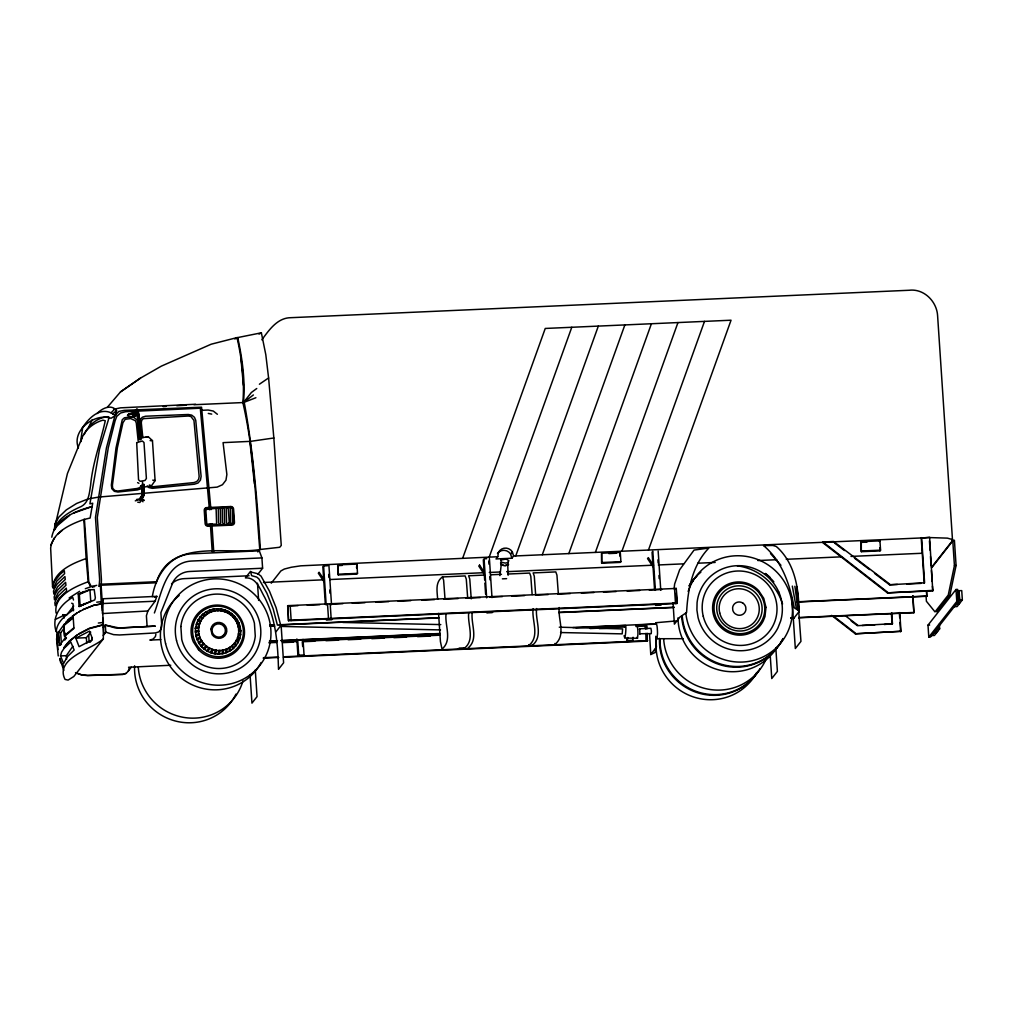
<?xml version="1.0" encoding="UTF-8"?>
<svg xmlns="http://www.w3.org/2000/svg" width="1013" height="1013" viewBox="0 0 1013 1013"><rect width="100%" height="100%" fill="white"/><g stroke="black" fill="none" stroke-linecap="round" stroke-linejoin="round"><path stroke-width="1.5" d="M60.514 655.918L61.565 652.131L64.098 648.32L70.783 641.976L74.164 650.042L67.276 656.829L63.616 663.477L60.514 655.918L66.352 655.652L72.885 646.256M103.339 638.874C92.208 649.206 54.322 658.399 65.06 679.432L68.112 680.078L73.772 676.532L103.339 638.874L103.301 620.703L101.87 603.862L93.614 605.318L82.547 609.826M288.502 620.741L287.907 605.647L676.241 588.426L677.228 600.139L676.849 603.507L288.502 620.741L287.907 605.647M257.821 551.958L259.759 549.489C255.732 500.637 253.959 450.063 242.841 402.541C244.741 380.749 241.714 358.83 237.067 337.595L211.185 344.205L161.346 366.136L140.503 378.09L120.522 391.879L107.302 407.327M793.369 618.867L798.978 611.7L796.902 586.641L800.954 641.381L795.332 648.535L791.875 597.429M99.173 585.945L99.629 579.689L95.475 517.428L106.416 447.974L115.051 415.254L118.876 411.405L124.244 410.354L201.562 407.188L210.932 509.691M99.489 584.324L101.287 584.197L101.427 579.575L97.299 517.491L108.264 447.822L115.127 420.724L116.812 416.318L120.585 413.013L125.625 411.696L200.308 408.201L209.425 509.767M83.876 519.504C70.429 524.265 52.638 532.167 50.65 548.058L52.575 587.147C54.373 571.079 72.619 563.279 86.13 558.568L83.864 519.504L90.132 518.023L92.715 503.208L89.904 503.854L99.477 449.266L108.505 419.496L108.872 417.343L108.112 416.634L108.872 417.343M92.044 637.709L91.879 640.026L79.065 646.661L75.798 638.152L89.511 631.112L92.044 637.646L91.879 640.026L90.157 642.229M51.777 537.207C54.943 519.049 76.089 510.603 92.094 506.563L73.848 512.996M142.453 493.04L142.567 484.442M143.061 492.812L143.175 484.353M143.618 494.433L143.859 484.391M140.009 500.207L142.478 495.585L142.529 481.631M142.998 501.79L141.301 500.143L143.77 495.534L144.213 484.518M254.453 484.024L249.869 441.377L223.075 442.643L226.874 474.502L225.962 480.187L222.455 484.733L217.149 487.114L98.843 497.054L88.068 498.94L76.646 503.448L66.314 509.881L58.678 517.25L54.879 524.455L54.613 527.659L67.44 473.502L81.787 438.3C85.421 429.322 93.753 422.75 102.959 420.154L105.276 420.775C100.54 442.263 92.487 463.384 90.562 485.683C89.258 493.268 88.916 502.283 81.319 506.475C70.277 511.286 58.083 518.061 53.765 530.027M98.945 586.362L100.376 585.02L101.325 603.9L93.386 605.407L82.37 609.864M73.556 609.661C65.959 614.942 56.829 621.678 56.222 631.732C51.22 617.208 60.539 604.115 72.733 597.341L73.493 599.987M639.393 629.681L639.558 628.794L650.89 628.288L651.41 631.023L651.245 633.632L639.659 633.758M655.892 646.269L655.196 652.511L650.777 654.537L649.561 634.315M103.313 598.734L102.49 613.561L147.847 610.978L155.103 601.216L156.838 596.353L103.313 598.734L102.11 600.278L102.402 610.611M674.101 588.705L674.645 584.007L679.634 569.775L694.044 550.084L708.847 548.046C692.246 565.343 687.84 589.414 686.586 612.523L679.989 617.006L674.392 624.147L673.037 602.71M499.903 575.625L501.359 563.886L503.36 565.203M497.763 556.732L498.459 552.389A8.091 7.914 38.1 0 1 512.325 551.768L513.591 556.036L511.856 558.239L496.028 558.948L497.763 556.732L300.785 565.824L291.326 567.242L284.324 569.04L280.867 570.952L271.243 583.209M650.777 654.537L656.437 647.003L655.766 636.291M624.755 626.946C627.085 619.247 625.262 644.116 624.135 635.594M936.683 611.827L949.941 594.948L956.082 565.507L954.411 540.271L952.739 540.347L954.423 565.583L948.269 595.024L935.012 611.903L926.401 601.266L926.097 596.53M78.444 447.961C71.151 430.576 94.842 412.418 111.101 418.28L115.571 415.279L116.558 410.569C111.291 403.668 101.743 408.442 97.083 413.57M128.93 668.631L128.436 670.872L131.259 667.276M155.888 634.29L155.407 636.531L153.128 639.064L149.848 640.102L160.801 639.583M500.549 562.848L501.182 564.975L505.17 565.874L508.513 564.646L507.88 562.519M80.875 441.681L81.787 438.3M152.33 596.682C155.647 575.865 169.564 554.415 192.647 553.769L259.315 550.819L261.911 557.91L262.608 568.23L257.91 574.219M147.847 610.978L146.404 615.765L147.075 625.92M636.367 625.654L636.898 624.97L637.506 627.389A7.382 1.013 87.5 0 1 637.949 634.049L637.494 638.253L624.641 638.063M639.912 634.125L639.672 628.82M655.601 623.615L655.892 622.716L675.848 620.969M656.221 637.62L656.956 638.722L657.513 633.682A8.864 1.216 87.5 0 0 656.981 625.679L655.892 622.716M154.381 612.966C161.725 593.377 165.714 561.455 192.913 560.974L261.911 557.91M462.65 558.29L545.247 328.453L731.044 320.209L648.459 550.059M489.203 557.112L571.788 327.275M515.744 555.934L598.328 326.097M542.284 554.757L624.869 324.92M568.825 553.579L651.41 323.742M595.365 552.402L677.963 322.565M621.919 551.224L704.504 321.387M50.853 544.855L54.601 537.662M560.569 632.53L622.172 633.872L622.628 628.908L559.265 627.174M54.879 524.455L56.259 520.935M132.121 416.9L135.248 416.216L136.464 414.874L135.071 413.646L131.88 413.253L128.765 413.937L127.537 415.279L128.93 416.508L132.121 416.9L132.931 414.899L137.73 410.658L139.009 417.318M88.979 426.65L92.322 419.623M57.159 635.392L58.311 632.53L58.779 639.57L57.627 642.356L57.159 635.316L57.994 636.063L58.349 641.28M146.189 436.983L148.189 436.679L152.457 440.63L155.103 480.605L151.456 485.847L143.188 487.215L140.693 485.771M84.18 434.552C88.068 425.346 96.906 418.002 106.935 416.786L104.592 417.103M143.96 494.964L141.529 499.498L144.226 500.447L142.833 499.219M142.339 494.483L139.933 498.915L136.502 499.498M141.225 498.865L143.023 495.534M142.352 495.332L139.642 498.827M57.627 642.356L58.336 641.204M54.512 529.862L56.931 526.19M63.895 647.927L68.188 642.521M61.413 644.357L59.387 645.408L58.513 632.137L64.617 623.767M59.387 645.408L65.528 637.582M63.857 647.763L68.2 642.267M105.314 625.262L105.783 632.15L103.858 634.594L103.415 627.465L105.263 625.072L119.065 627.946L155.318 626.11L119.103 628.085L115.419 627.946L105.263 625.072M261.835 339.798C269.027 330.162 277.321 317.778 290.794 317.689L909.155 290.262C923.843 288.439 936.734 301.279 937.595 315.638L952.575 541.145L932.315 566.951M61.312 642.9L60.641 632.783L64.009 628.503M64.781 640.064L66.453 637.924M86.751 643.432L86.371 637.684L90.727 632.137M103.225 635.404L105.783 632.15L113.545 634.632L119.521 634.974L155.483 632.935L158.762 631.897L161.042 629.352L161.763 625.996L160.89 612.713L172.919 582.336A20.222 19.779 38.1 0 1 189.975 571.459L262.608 568.23M290.199 606.015L291.174 620.614M327.592 565.735L323.603 565.912L322.856 566.862L325.338 604.368M276.005 631.732L281.133 625.198L277.397 625.084L273.13 608.762L266.875 593.175L258.872 578.892L256.77 577.093L251.617 575.663L250.515 571.395L245.412 577.891C256.682 577.258 260.138 589.731 264.773 597.531C276.144 619.804 277.815 644.762 278.499 669.314L283.602 662.806L281.108 625.224M337.671 565.609L338.228 564.899L356.893 564.064L357.513 573.358L356.956 574.08L338.279 574.903L337.671 565.609L342.331 565.406M338.279 574.903L338.228 564.899M356.893 564.064L356.538 567.875M327.541 604.356L328.516 618.956M297.683 639.583L298.721 655.208L297.974 656.158L296.834 638.975M327.123 619.032L326.376 619.981L331.707 619.753L332.454 618.804M331.175 618.842L330.213 604.229L342.85 603.672M303.305 655.93L304.052 654.98L303.014 639.355M467.639 597.455L466.284 579.17L465.132 575.928L442.453 576.941C434.906 582.323 437.274 591.554 437.629 599.316M497.446 553.44A8.091 7.914 38.1 0 1 510.59 553.984L512.325 551.768M458.446 649.042L459.193 648.092L464.524 647.851L463.777 648.801M487.595 611.915L486.848 612.865L492.179 612.624L492.926 611.675M464.688 648.054C475.249 639.304 467.36 624.413 468.69 613.131M468.171 647.902C478.744 639.152 470.855 624.249 472.172 612.979M601.621 553.212L601.671 563.215L620.349 562.392L620.906 561.671L620.285 552.376L601.621 553.212L601.671 563.215M620.285 552.376L619.931 556.188M627.743 637.481L627.199 641.558L626.996 638.431M656.348 604.432L655.601 605.381L660.932 605.141L661.679 604.191M632.53 641.318L633.074 637.24M635.911 626.503L646.725 626.021L645.015 626.553L645.585 628.997M676.241 588.426L674.544 588.958L675.506 603.571M645.99 641.166L645.876 633.378M283.437 657.247L647.32 641.102L647.206 633.328M860.721 542.398L861.278 541.689L879.942 540.853L880.563 550.16L880.006 550.869L861.329 551.692L860.721 542.398L866.938 542.12M861.329 551.692L861.278 541.689M879.385 541.575L879.942 540.853M822.543 542.462L887.413 592.871L932.758 590.858L929.605 537.257L921.222 538.093L924.223 583.247M891.744 612.789L892.466 623.691L857.429 625.705L851.161 620.944M874.536 573.371L889.553 584.78L924.603 582.766L921.602 537.612M831.584 615.372L855.289 633.796L901 631.302L899.759 612.548M887.413 592.871L933.125 590.376M931.491 567.419L952.739 540.347M884.222 624.514L892.466 623.691M798.586 617.803L913.891 612.688L912.966 595.758M797.256 602.026L926.781 596.277L926.667 591.478M855.289 633.796L901 631.302M927.997 625.16L956.006 589.49L957.665 589.414L958.463 601.367L930.453 637.05L928.794 637.114L927.997 625.16L929.655 625.097M957.69 592.466L959.07 590.718L961.73 590.604L962.35 599.899L957.12 606.559L954.449 606.673L959.678 600.013L959.07 590.718M928.794 637.114L956.804 601.443L956.006 589.49M957.462 601.405L959.412 598.924L958.969 592.288L957.64 592.339M939.659 628.794L934.429 635.455L931.77 635.569L937 628.908L939.659 628.794L939.355 624.147M73.696 606.053L66.681 614.992L62.692 614.663L64.022 615.246L64.199 618.031M141.288 485.822L139.604 487.696L137.16 488.469L117.749 491.039L114.773 490.495L112.696 488.291L112.405 485.341L117.343 447.873L122.94 422.7L125.207 419.293L130.702 418.572L135.324 420.699L136.299 422.991L138.161 440.87M142.922 486.417L140.68 488.924L137.401 489.925L117.951 492.027L114.342 491.33L111.81 488.671L111.354 485.1L116.039 447.784L122.256 419.762L124.371 417.812L130.614 416.875L134.058 417.559L136.793 419.724L138.072 422.776L139.325 434.691M128.55 670.72L126.156 673.404L122.89 674.443L87.662 675.557L81.825 675.038L75.506 672.771M65.896 622.147L70.885 617.398M57.779 525.266L69.53 515.414M81.027 438.578L82.56 428.372L81.825 428.676C87.878 419.23 98.641 407.251 111.025 412.81L114.862 408.961M132.26 414.672L137.097 410.949M137.73 410.658L133.551 414.608L135.248 416.216M140.832 439.642L139.288 417.9L137.717 409.391L136.426 409.442L132.171 413.38L128.765 413.937M132.804 413.089L137.072 409.151L138.667 417.787L140.225 439.591M111.025 412.81L112.785 413.886L116.558 410.569M67.694 620.336L69.884 618.424M69.087 641.305L77.229 634.822M69.049 641.558L77.127 635.176M58.007 533.94L62.3 530.293M73.088 617.955L63.92 625.565L64.579 635.531L73.746 627.908M253.377 394.943L243.475 402.541L194.002 404.731M256.758 388.511L251.376 392.487L243.475 402.541L244.45 403.554C253.212 451.684 257.264 500.663 260.392 549.464C225.912 555.276 171.425 538.118 156.521 581.703L101.287 584.197M77.089 612.966L72.075 616.524L76.95 612.966M69.112 597.987L79.609 591.326M140.503 378.09L120.522 391.879M259.391 384.231L268.597 377.95L265.799 354.651L261.367 332.808L237.713 337.57C242.348 358.805 245.387 380.749 243.475 402.541L255.909 397.729M234.826 339L237.067 337.595L238.106 341.571M64.022 615.246L55.398 619.424M89.916 589.49L78.267 594.175L79.09 606.496L84.889 603.849M78.457 612.181L81.192 610.611M78.482 633.935L89.562 628.199L102.946 624.742M78.305 612.194L81.015 610.636M78.368 634.303L89.385 628.642L101.642 625.363M259.062 334.113L261.367 332.808M85.079 603.419L79.09 606.496L94.766 599.911L95.336 597.759L94.196 589.566L89.942 589.845L79.331 594.365L80.154 605.926L90.752 601.38L89.942 589.845M78.267 594.175L84.066 591.529M143.77 495.534L139.883 502.473L137.743 502.207M85.307 588.718L90.942 586.755M154.381 597.214L156.838 596.353M86.13 558.568L88.194 581.766C74.924 586.603 53.296 596.011 56.07 613.055M126.27 673.265L123.004 674.303L87.776 675.418L81.926 674.886L75.62 672.632M135.286 500.853L139.705 499.574L142.137 495.053L142.39 484.607M127.537 415.279L131.956 414.038L136.173 410.088L137.667 418.318L139.123 438.832M96.754 585.337L92.132 586.451L94.564 586.73M113.671 409.277L120.471 407.846L195.572 404.25M505.006 565.343L506.525 565.064M506.601 578.651L502.385 578.841M139.921 438.047L148.189 436.679M250.502 441.364L273.839 437.983L268.597 377.95M96.691 602.191L101.693 601.621M98.324 623.033L103.326 622.451M260.392 549.464L279.702 547.273L281.259 545.45L273.839 437.983M163.118 406.669L166.069 406.416M176.832 405.719L186.189 405.187M128.524 667.263L170.754 665.25M202.043 410.303L208.134 410.024L213.287 411.05L217.39 414.279M513.591 556.036L929.63 537.574L947.396 538.131L951.967 539.423L952.575 541.145M486.734 558.67L484.062 558.796L486.658 597.847M608.838 553.579L616.613 553.225M249.071 575.764L184.341 578.638A20.222 19.779 38.1 0 0 171.539 583.805M338.849 574.194L357.513 573.358M602.241 562.506L620.906 561.671M861.898 550.983L880.563 550.16M156.508 582.766L101.11 585.223L102.11 600.278M263.405 582.488L323.438 579.816M329.757 579.537L482.973 572.738M489.292 572.459L500.346 571.978M506.665 571.687L653.562 565.178M658.311 564.963L683.585 563.848M697.792 563.215L715.165 562.443M757.825 560.544L776.768 559.708M786.253 559.29L841.537 556.833M851.021 556.416L922.096 553.263M484.265 575.08L468.614 575.777L469.766 579.005L471.235 598.86M490.52 574.802L501.473 574.32M507.728 574.042L529.634 573.067L530.799 576.308L532.154 594.593M954.423 565.583L956.082 565.507M103.63 603.495L155.103 601.216M287.527 606.129L297.974 605.66M307.319 605.255L319.766 604.698M352.321 603.254L364.959 602.697M376.013 602.203L388.65 601.646M398.122 601.216L410.759 600.658M421.813 600.165L434.45 599.607M443.935 599.19L458.142 598.556M466.043 598.202L480.263 597.581M489.735 597.151L502.372 596.594M511.856 596.176L524.481 595.619M535.548 595.125L548.185 594.568M557.657 594.137L570.294 593.58M581.348 593.086L593.985 592.529M603.457 592.111L616.094 591.554M627.148 591.06L639.785 590.503M649.27 590.072L661.907 589.515M889.553 584.78L897.429 584.438M906.888 584.007L921.07 583.387M288.882 620.26L677.216 603.026M269.851 625.198L274.599 624.983M279.335 624.768L438.87 617.689M558.923 612.371L674.227 607.256M797.434 601.785L926.958 596.037M269.673 625.426L274.409 625.224M280.728 624.945L438.68 617.93M558.733 612.599L674.038 607.483M75.798 638.152L86.371 637.684M959.412 598.924L958.083 598.987L957.817 594.998M959.678 600.013L962.35 599.899M956.804 601.443L958.463 601.367M957.627 602.634L960.299 602.52M956.513 604.065L959.172 603.938M269.61 641.039L277.499 640.697M280.664 640.558L440.199 633.48M572.889 627.591L656.601 623.869M790.874 617.917L794.027 617.778M798.763 617.563L914.081 612.447M269.42 641.28L277.321 640.925M282.057 640.723L440.009 633.707M575.865 627.68L624.831 625.515M635.885 625.021L654.841 624.185M790.684 618.158L793.837 618.019M268.838 642.786L276.612 642.445M282.83 642.166L296.834 641.546M302.646 641.292L440.06 635.189M590.11 628.529L624.856 626.996M282.462 642.647L293.352 642.153M314.904 641.204L302.267 641.761L302.684 646.547M325.958 640.71L338.595 640.153M348.079 639.735L360.704 639.165M371.771 638.684L384.396 638.114M393.88 637.696L406.517 637.139M417.571 636.645L430.208 636.088M599.215 628.592L611.852 628.022M862.152 625.49L874.763 624.932M298.721 655.208L304.052 654.98M627.946 640.609L633.277 640.368M263.583 657.678L277.587 657.057M283.805 656.779L647.7 640.634M263.203 658.146L278.765 657.462M934.936 631.53L937.607 631.416M933.821 632.96L936.493 632.834M656.956 638.722L683.205 638.697M150.127 440.63L152.457 440.63M342.837 622.451L440.782 624.59M269.889 626.186L274.624 626.3M280.943 626.427L440.503 629.909M250.907 572.016L257.897 573.763L261.025 576.106L269.483 591.199L276.106 607.686L280.614 624.945M208.285 413.431L211.717 414.114M637.494 638.253L636.886 637.329M152.748 480.111L155.103 480.605M142.478 495.585L143.15 495.788L143.441 484.771M58.513 632.137L60.641 632.783M136.464 414.874L133.767 413.962L137.996 410.012L139.49 418.23L140.946 438.756M149.38 484.961L151.456 485.847M71.682 603.216L73.012 603.786L73.468 610.75M799.004 610.89L794.23 607.749C789.912 584.653 782.188 561.164 763.561 545.614L772.894 545.475L776.123 546.438M137.591 482.606L138.933 483.277M112.785 413.886L115.571 415.279M141.529 486.253L143.188 487.215M770.526 553.567L780.947 565.279M743.213 603.343L742.212 602.722A6.736 6.585 38.1 0 0 735.552 603.014L734.64 603.723A6.736 6.585 38.1 0 0 732.614 607.762L732.779 610.067A6.736 6.585 38.1 0 0 735.311 613.903L737.401 614.967A6.736 6.585 38.1 0 0 742.985 614.22L743.884 613.523A6.736 6.585 38.1 0 0 745.91 609.484L745.758 607.18A6.736 6.585 38.1 0 0 743.213 603.343M92.765 587.211L90.879 585.894L88.751 581.576L84.421 519.327M889.921 584.311L833.585 541.512L822.923 541.993L887.793 592.39M834.471 542.943L844.487 550.553M854.503 558.163L869.521 569.572M845.273 615.714L857.796 625.224M833.205 615.866L855.656 633.315M147.176 486.075L148.936 487.608L152.343 488.329L194.369 484.214L197.991 483.024L200.447 480.124L201.118 476.376L195.75 420.357L194.458 417.305L191.736 415.14L188.291 414.494L145.619 416.216L142.39 417.191L140.237 419.572L139.743 422.7L141.288 437.603M554.769 643.508L555.352 644.04C566.204 634.834 557.732 619.272 559.252 607.547M532.104 644.521L532.686 645.04C543.538 635.835 535.067 620.285 536.586 608.547M528.621 644.673L529.204 645.192C540.043 635.987 531.572 620.437 533.091 608.712M442.453 576.941L443.618 580.17L444.973 598.455M242.841 402.541L243.804 403.579M776.591 546.729C794.863 563.038 798.89 588.452 798.966 611.725M62.401 664.389L60.527 662.122L59.83 658.488L63.806 670.479M653.03 566.799L647.56 558.606L648.32 557.631L652.879 564.52M323.805 581.411L318.335 573.219L319.095 572.244L323.654 579.132M90.334 586.084L88.194 581.766M237.713 337.57L238.321 339.38M510.59 553.984L511.856 558.239M136.426 409.442L137.996 417.964L139.541 439.705M136.451 410.708L137.262 413.583M58.248 655.968L56.538 638.709M792.331 586.096L796.446 608.737M647.32 641.102L646.75 635.594M794.901 586.236L798.092 609.813M138.047 415.013L138.338 417.508M137.413 414.849L139.325 439.009M241.018 359.362L243.399 385.257M142.846 437.679L141.301 422.776L141.668 420.42L143.289 418.635L188.367 416.014L190.951 416.52L193.952 420.433L199.143 476.465L198.637 479.301L196.801 481.504L194.091 482.555L152.089 486.848A5.065 4.862 26.3 0 1 149.531 486.303M139.275 420.154L139.946 429.55M140.275 434.26L140.617 438.958M139.047 426.574L139.275 429.689M929.44 540.853L930.061 550.236M930.478 556.479L931.099 565.862M931.403 570.547L932.137 581.487M932.441 586.172L932.758 590.858M926.477 591.719L926.781 596.277M912.776 595.986L913.891 612.688M899.379 613.03L899.696 617.715M900 622.4L900.62 631.783M891.377 613.27L892.098 624.16M879.803 547.767L880.006 550.869M775.831 647.965L777.389 671.404L771.767 678.545L770.209 655.12M676.165 593.276L676.849 603.507M658.159 551.072L660.755 590.123M657.931 559.834L658.133 562.949M658.969 575.46L659.172 578.575M655.411 590.364L652.815 551.3L652.068 552.25L654.563 589.756M646.725 626.021L646.914 628.946M558.315 593.428L556.947 575.143L555.795 571.914L533.129 572.915L534.282 576.144L535.636 594.441M489.406 558.556L492.001 597.619M488.76 561.063L488.962 564.19M489.798 576.688L490.001 579.816M483.315 559.746L484.67 580.056M484.872 583.184L485.607 594.112M446.024 614.144C444.694 625.414 452.583 640.305 442.023 649.067L440.44 641.66L438.566 613.422M328.934 565.672L331.53 604.736M328.706 574.434L328.908 577.562M329.744 590.06L329.947 593.187M323.603 565.912L326.186 604.976M257.492 583.222L258.632 600.418M255.276 670.024L257.049 696.64L251.946 703.136L250.072 674.949M211.869 523.645L213.73 551.528M210.349 523.708L212.211 551.604M102.794 618.196L103.415 627.465M88.713 634.695L89.106 642.001M65.237 633.163L65.566 638.089M66.554 659.349L66.352 655.652M63.085 664.769L63.224 666.744M56.804 631.542L57.019 634.619M56.943 635.316L57.893 649.65M507.754 565.064L508.121 575.257M144.036 484.683L144.137 490.849M688.156 591.503A53.904 52.727 38.1 0 1 773.463 568.989A53.904 52.727 38.1 0 1 763.853 656.538A53.904 52.727 38.1 0 1 685.814 612.827M778.718 591.896A43.065 42.128 38.1 0 1 780.656 620.969L777.959 627.819A43.116 42.179 38.1 0 1 734.957 650.384A43.116 42.179 38.1 0 1 698.046 617.449L696.919 610.105L697.071 602.697A43.116 42.179 38.1 0 1 733.045 566.039A43.116 42.179 38.1 0 1 778.706 591.896M777.186 647.079A53.904 52.727 38.1 0 1 717.293 669.504A53.904 52.727 38.1 0 1 678.014 617.829M691.259 582.665A53.904 52.727 38.1 0 1 693.373 580.436M737.261 565.824A53.904 52.727 38.1 0 1 782.555 604.001M782.973 638.545A53.904 52.727 38.1 0 1 724.612 665.959A53.904 52.727 38.1 0 1 681.673 616.398M689.296 585.501A53.904 52.727 38.1 0 1 696.919 575.916M782.834 639.19A53.904 52.727 38.1 0 1 724.422 665.072A53.904 52.727 38.1 0 1 682.23 615.689M689.068 586.109A53.904 52.727 38.1 0 1 700.895 572.117M765.208 573.687A51.207 50.08 38.1 0 1 773.843 581.855M765.397 573.447A51.207 50.08 38.1 0 1 769.956 577.283M766.284 658.665A53.904 52.727 38.1 0 1 708.163 689.169A53.904 52.727 38.1 0 1 663.692 639.292M759.991 668.656A53.904 52.727 38.1 0 1 699.312 692.411A53.904 52.727 38.1 0 1 660.045 639.178M758.648 670.695A53.904 52.727 38.1 0 1 697.261 692.651A53.904 52.727 38.1 0 1 659.539 638.342M756.724 672.429A53.904 52.727 38.1 0 1 693.804 697.058A53.904 52.727 38.1 0 1 656.335 639.672M242.968 680.926A53.904 52.727 38.1 0 1 185.848 717.711A53.904 52.727 38.1 0 1 138.287 667.339M235.953 694.133A53.904 52.727 38.1 0 1 174.565 720.787A53.904 52.727 38.1 0 1 134.602 665.794M261.126 662.527A53.904 52.727 38.1 0 1 180.428 677.431A53.904 52.727 38.1 0 1 179.174 595.467M223.417 650.042L223.404 653.474L222.113 653.727L222.278 650.257L223.417 650.042M180.871 626.49L181.72 639.406A37.734 36.911 38.1 0 0 220.53 668.491A37.734 36.911 38.1 0 0 255.276 636.139L254.415 623.223A37.734 36.911 38.1 0 0 215.592 594.125A37.734 36.911 38.1 0 0 180.871 626.503M195.395 628.503L195.914 636.341L199.092 643.584A22.906 22.413 38.1 0 0 233.686 648.079A22.906 22.413 38.1 0 0 231.395 613.485A22.906 22.413 38.1 0 0 197.586 621.007L195.395 628.503M210.843 629.326L212.148 634.657A8.091 7.914 38.1 0 0 226.785 631.39L226.595 628.63A8.091 7.914 38.1 0 0 211.616 626.705L210.843 629.326M765.98 607.382L764.98 616.537L763.295 620.817A26.946 26.363 38.1 0 1 723.523 629.668A26.996 26.414 38.1 0 1 713.355 614.334A26.946 26.363 38.1 0 1 712.747 605.103A26.996 26.414 38.1 0 1 720.813 588.933A26.946 26.363 38.1 0 1 758.61 590.579L763.777 598.366L765.98 607.382M224.329 609.851L224.24 611.548A20.209 19.766 38.1 0 1 232.509 645.281L233.712 648.067L232.724 648.928L231.648 646.028L232.521 645.268A20.209 19.766 38.1 0 1 199.168 634.923L195.927 636.329L195.648 635.037L198.928 633.771L199.181 634.91A20.209 19.766 38.1 0 1 224.228 611.561L225.355 611.928L225.595 610.282L224.329 609.851M195.585 627.186L195.408 628.478L198.713 627.984L198.877 626.844L195.585 627.186M219.973 650.498L219.479 653.993L218.162 654.018L218.795 650.511L219.973 650.498M240.575 634.341L240.398 635.645L238.41 634.303L238.574 633.163L240.575 634.341M205.804 509.514L206.779 524.126L216.63 524.177L216.124 509.058L214.921 508.437L205.804 509.514M233.889 522.252L232.028 524.329L208.02 525.405A2.026 1.975 38.1 0 1 205.892 523.493L205.006 510.21A2.026 1.975 38.1 0 1 206.867 508.133L231.901 507.298L233.015 508.969L233.889 522.252M500.675 560.062L501.308 562.19L505.297 563.089L507.323 562.721L508.881 560.784L506.221 559.024L500.675 560.062M216.478 650.346L215.528 653.828L214.212 653.613L215.326 650.169L216.478 650.346M199.751 623.501L199.396 624.59L196.167 624.641L196.573 623.4L199.751 623.501M237.89 636.557L237.536 637.646L239.397 639.431L239.802 638.19L237.89 636.557M228.026 611.358L227.507 612.878L228.533 613.447L229.191 611.991L228.026 611.358M54.196 581.817L52.879 585.337L53.145 588.249L56.867 581.057L64.591 573.675L64.326 570.762L59.995 574.409L54.196 581.817M54.816 587.629L53.486 591.149L53.828 594.036L57.564 586.844L65.263 579.474L64.933 576.574L57.209 583.944L54.816 587.629M55.5 593.415L54.158 596.936L54.499 599.823L58.248 592.63L65.946 585.261L65.604 582.361L57.906 589.743L55.5 593.415M56.196 599.202L54.841 602.722L55.183 605.609L58.944 598.417L66.617 591.048L66.276 588.148L58.602 595.53L56.196 599.202M213.047 649.599L211.641 652.98L210.387 652.549L211.945 649.219L213.047 649.599M136.692 442.668L138.54 479.782L140.174 481.289L144.986 480.491L146.391 478.478L143.998 442.529L142.364 441.01L136.692 442.668M229.229 522.455L228.634 523.645L227.305 523.696L226.557 522.581L226.266 508.121L227.596 508.057L228.343 509.184L229.229 522.455M218.264 508.475L218.555 522.936L219.302 524.05L220.631 524L220.34 509.539L219.593 508.412L218.264 508.475M222.265 508.298L222.556 522.759L223.303 523.873L224.633 523.822L224.342 509.362L223.594 508.235L222.265 508.298M230.268 507.944L230.559 522.404L231.306 523.518L232.635 523.468L232.344 509.007L231.597 507.88L230.268 507.944M198.219 619.842L197.598 620.994L200.663 621.387L201.207 620.374L198.219 619.842M236.624 639.773L236.08 640.786L237.751 642.976L238.372 641.837L236.624 639.773M209.792 648.269L207.944 651.473L206.779 650.827L208.767 647.712L209.792 648.269M231.407 613.473L230.483 614.739L231.407 615.473L232.458 614.296L231.407 613.473M206.804 646.408L204.563 649.358L203.524 648.523L205.88 645.674L206.804 646.408M479.567 565.127L478.794 566.102L484.277 574.295L484.125 572.016L479.567 565.127M200.46 616.651L199.65 617.677L202.473 618.449L203.182 617.55L200.46 616.651M234.813 642.698L234.104 643.597L235.51 646.18L236.32 645.154L234.813 642.698M204.17 644.065L201.587 646.699L200.701 645.699L203.385 643.179L204.17 644.065M205.639 615.132L204.778 615.879L202.271 614.764L203.246 613.903L205.639 615.132M73.189 617.17L63.73 625.021L64.477 636.316L73.936 628.453L73.189 617.17M201.98 641.305L199.105 643.572L198.396 642.445L201.359 640.305L201.98 641.305M223.341 635.379L222.442 636.075A6.736 6.585 38.1 0 1 214.769 635.759L213.895 634.974A6.787 6.635 38.1 0 1 212.046 630.77A6.736 6.585 38.1 0 1 221.67 624.59L222.67 625.198A6.736 6.585 38.1 0 1 223.354 635.366M234.383 616.132L233.117 617.094L233.902 617.968L235.269 617.12L234.383 616.132M208.488 613.169L207.5 613.764L205.348 612.359L206.475 611.687L208.488 613.169M229.786 647.383L228.799 647.978L229.495 651.144L230.622 650.46L229.786 647.383M200.295 638.228L197.193 640.077L196.699 638.848L199.865 637.139L200.295 638.228M210.046 610.067L208.83 610.548L210.565 612.156L211.641 611.751L210.046 610.067M226.735 648.991L225.646 649.409L225.924 652.752L227.153 652.283L226.735 648.991M236.865 619.26L235.307 619.842L235.928 620.842L237.574 620.387L236.865 619.26M198.637 631.466L195.319 632.416L195.268 631.099L198.599 630.301L198.637 631.466M213.87 609.104L212.578 609.357L213.87 611.105L215.009 610.89L213.87 609.104M238.777 622.742L236.991 622.932L237.422 624.008L239.271 623.97L238.777 622.742M230.736 506.525L206.741 507.589A2.697 2.646 38.1 0 0 204.246 510.362L205.133 523.645A2.697 2.646 38.1 0 0 207.969 526.178L231.977 525.114A2.697 2.634 38.1 0 0 234.472 522.341L233.585 509.058A2.697 2.634 38.1 0 0 230.736 506.525M217.808 608.813L216.491 608.838L217.326 610.649L218.491 610.636L217.808 608.813M240.056 626.503L238.118 626.237L238.359 627.376L240.334 627.794L240.056 626.503M221.758 609.218L220.441 609.003L220.809 610.801L221.974 610.991L221.758 609.218M240.651 630.403L238.65 629.693L238.688 630.846L240.701 631.719L240.651 630.403M198.485 649.65L193.331 641.862A27.034 26.439 38.1 0 1 192.115 623.691A26.971 26.376 38.1 0 1 229.596 608.053A26.971 26.376 38.1 0 1 239.359 647.826A26.971 26.376 38.1 0 1 198.485 649.65M719.736 613.017A20.222 19.779 38.1 0 0 753.09 623.375A20.222 19.779 38.1 0 0 744.808 589.655A20.222 19.779 38.1 0 0 719.736 613.017M729.373 628.491A22.906 22.413 38.1 0 0 762.08 607.42A22.919 22.413 38.1 0 0 726.777 589.376A22.906 22.4 38.1 0 0 729.385 628.478M759.661 593.618A25.604 25.046 38.1 0 0 718.926 593.074A25.667 25.097 38.1 0 0 714.076 609.56A25.604 25.046 38.1 0 0 748.303 632.277A25.604 25.046 38.1 0 0 759.661 593.618M193.318 636.911A25.604 25.046 38.1 0 0 235.548 650.042A25.604 25.046 38.1 0 0 225.089 607.331A25.604 25.046 38.1 0 0 193.318 636.911M703.25 616.297A37.734 36.911 38.1 0 0 765.486 635.632A37.734 36.911 38.1 0 0 750.038 572.7A37.734 36.911 38.1 0 0 703.25 616.297M165.588 643.584A53.904 52.727 38.1 0 0 254.504 671.201A53.904 52.727 38.1 0 0 232.433 581.297A53.904 52.727 38.1 0 0 165.588 643.584M176.528 640.558A43.128 42.179 38.1 0 0 247.653 662.654A43.128 42.179 38.1 0 0 230.014 590.731A43.128 42.179 38.1 0 0 176.528 640.558"/></g></svg>
